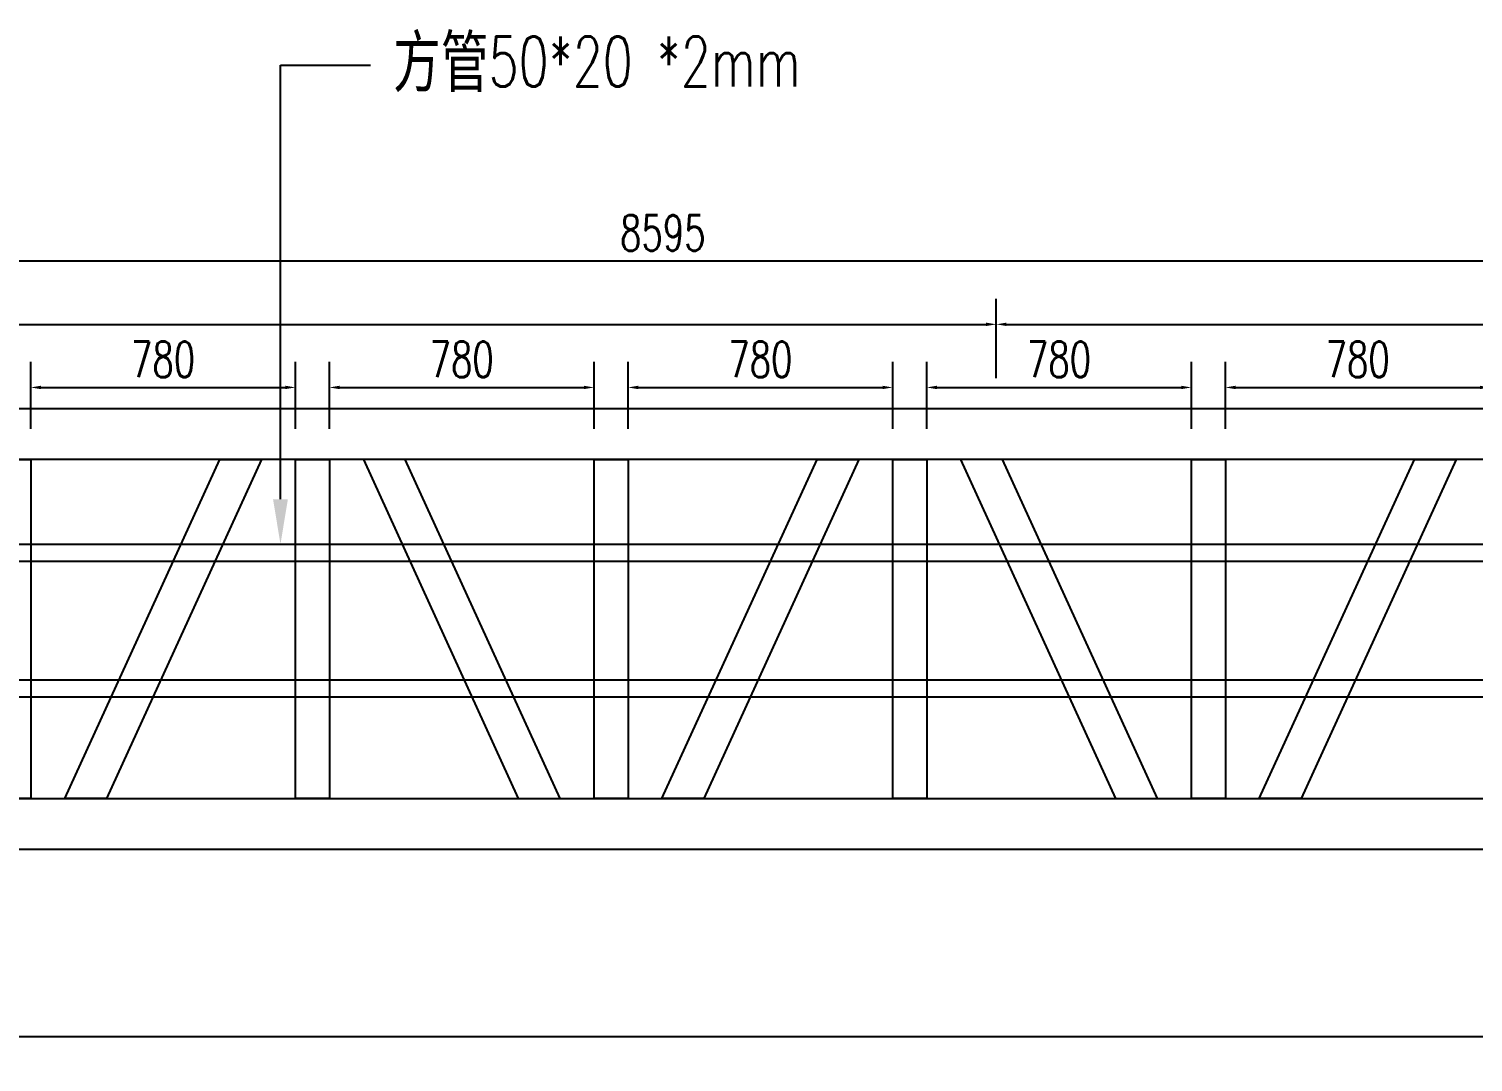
# Model space of a CAD drawing. Header units: millimetres. Extents: x -1612139 to -1300424, y 1145038 to 1536160.
# Drawn here: x -1516619 to -1512363, y 1164257 to 1167303 of the extents above; entities that cross this region are included whole.
import ezdxf
from ezdxf import colors
from ezdxf.entities.mleader import LeaderData, LeaderLine
from ezdxf.math import Vec2, Vec3

# ---------------------------------------------------------------- set-up
doc = ezdxf.new("R2010")
doc.units = ezdxf.units.MM
doc.header["$LTSCALE"] = 1000
doc.layers.get('0').update_dxf_attribs({"linetype": 'CONTINUOUS'})
doc.layers.get('DEFPOINTS').update_dxf_attribs({"linetype": 'CONTINUOUS'})
for name, color, linetype in [('W-STEEL_FRAME钢架', 3, 'CONTINUOUS'), ('W-STEEL_KEEL钢龙骨', 5, 'CONTINUOUS'), ('方管150X150X12', 3, 'CONTINUOUS')]:
    doc.layers.add(name, color=color, linetype=linetype)
doc.layers.add('成片房屋', color=1, linetype='CONTINUOUS', lineweight=0)
doc.styles.get("Standard").update_dxf_attribs({"font": 'simplex.shx', "width": 0.7, "bigfont": 'hztxt.shx'})
doc.styles.add('STANDARD_T3', font='simplex.shx', dxfattribs={"width": 0.7, "bigfont": 'gbcbig.shx'})
doc.dimstyles.new('W&&30', dxfattribs={"dimtxt": 105, "dimasz": 30, "dimexe": 75, "dimexo": 90, "dimgap": 30, "dimtad": 1, "dimdec": 0, "dimzin": 0, "dimdsep": 46, "dimtxsty": 'STANDARD_T3', "dimcen": 0.09, "dimclrd": 1, "dimclre": 1, "dimclrt": 7, "dimazin": 2, "dimtfac": 1, "dimtdec": 0, "dimtix": 1, "dimtmove": 2, "dimatfit": 3, "dimfxl": 100, "dimtolj": 1, "dimtzin": 0, "dimarcsym": 0})

# ---------------------------------------------------------------- blocks, each defined once
blk = doc.blocks.new('*D283')
at = {"layer": 'DEFPOINTS', "color": 0, "transparency": 16777216}
for p in [(-1515833.2, 1166246.4), (-1516613.2, 1166034.1), (-1515833.2, 1166034.1)]:
    blk.add_point(p, dxfattribs=at)
at = {"layer": '成片房屋', "color": 1, "lineweight": -2, "transparency": 16777216}
for p, q in [((-1516613.2, 1166124.1), (-1516613.2, 1166321.4)), ((-1515833.2, 1166124.1), (-1515833.2, 1166321.4)), ((-1516583.2, 1166246.4), (-1515863.2, 1166246.4))]:
    blk.add_line(p, q, dxfattribs=at)
at = {"layer": '成片房屋', "color": 1, "transparency": 16777216}
for points in [[(-1516583.2, 1166251.4), (-1516583.2, 1166241.4), (-1516613.2, 1166246.4)], [(-1515863.2, 1166251.4), (-1515863.2, 1166241.4), (-1515833.2, 1166246.4)]]:
    blk.add_solid(points, dxfattribs=at)
at = {"layer": '成片房屋', "color": 7, "transparency": 16777216, "insert": (-1516223.2, 1166328.9), "char_height": 105, "attachment_point": 5, "style": 'STANDARD_T3'}
blk.add_mtext('\\A1;780', dxfattribs=at)
blk = doc.blocks.new('*D284')
at = {"layer": 'DEFPOINTS', "color": 0, "transparency": 16777216}
for p in [(-1514953.2, 1166246.4), (-1515733.2, 1166034.1), (-1514953.2, 1166034.1)]:
    blk.add_point(p, dxfattribs=at)
at = {"layer": '成片房屋', "color": 1, "lineweight": -2, "transparency": 16777216}
for p, q in [((-1515733.2, 1166124.1), (-1515733.2, 1166321.4)), ((-1514953.2, 1166124.1), (-1514953.2, 1166321.4)), ((-1515703.2, 1166246.4), (-1514983.2, 1166246.4))]:
    blk.add_line(p, q, dxfattribs=at)
at = {"layer": '成片房屋', "color": 1, "transparency": 16777216}
for points in [[(-1515703.2, 1166251.4), (-1515703.2, 1166241.4), (-1515733.2, 1166246.4)], [(-1514983.2, 1166251.4), (-1514983.2, 1166241.4), (-1514953.2, 1166246.4)]]:
    blk.add_solid(points, dxfattribs=at)
at = {"layer": '成片房屋', "color": 7, "transparency": 16777216, "insert": (-1515343.2, 1166328.9), "char_height": 105, "attachment_point": 5, "style": 'STANDARD_T3'}
blk.add_mtext('\\A1;780', dxfattribs=at)
blk = doc.blocks.new('*D285')
at = {"layer": 'DEFPOINTS', "color": 0, "transparency": 16777216}
for p in [(-1514073.2, 1166246.4), (-1514853.2, 1166034.1), (-1514073.2, 1166034.1)]:
    blk.add_point(p, dxfattribs=at)
at = {"layer": '成片房屋', "color": 1, "lineweight": -2, "transparency": 16777216}
for p, q in [((-1514853.2, 1166124.1), (-1514853.2, 1166321.4)), ((-1514073.2, 1166124.1), (-1514073.2, 1166321.4)), ((-1514823.2, 1166246.4), (-1514103.2, 1166246.4))]:
    blk.add_line(p, q, dxfattribs=at)
at = {"layer": '成片房屋', "color": 1, "transparency": 16777216}
for points in [[(-1514823.2, 1166251.4), (-1514823.2, 1166241.4), (-1514853.2, 1166246.4)], [(-1514103.2, 1166251.4), (-1514103.2, 1166241.4), (-1514073.2, 1166246.4)]]:
    blk.add_solid(points, dxfattribs=at)
at = {"layer": '成片房屋', "color": 7, "transparency": 16777216, "insert": (-1514463.2, 1166328.9), "char_height": 105, "attachment_point": 5, "style": 'STANDARD_T3'}
blk.add_mtext('\\A1;780', dxfattribs=at)
blk = doc.blocks.new('*D286')
at = {"layer": 'DEFPOINTS', "color": 0, "transparency": 16777216}
for p in [(-1513193.2, 1166246.4), (-1513973.2, 1166034.1), (-1513193.2, 1166034.1)]:
    blk.add_point(p, dxfattribs=at)
at = {"layer": '成片房屋', "color": 1, "lineweight": -2, "transparency": 16777216}
for p, q in [((-1513973.2, 1166124.1), (-1513973.2, 1166321.4)), ((-1513193.2, 1166124.1), (-1513193.2, 1166321.4)), ((-1513943.2, 1166246.4), (-1513223.2, 1166246.4))]:
    blk.add_line(p, q, dxfattribs=at)
at = {"layer": '成片房屋', "color": 1, "transparency": 16777216}
for points in [[(-1513943.2, 1166251.4), (-1513943.2, 1166241.4), (-1513973.2, 1166246.4)], [(-1513223.2, 1166251.4), (-1513223.2, 1166241.4), (-1513193.2, 1166246.4)]]:
    blk.add_solid(points, dxfattribs=at)
at = {"layer": '成片房屋', "color": 7, "transparency": 16777216, "insert": (-1513583.2, 1166328.9), "char_height": 105, "attachment_point": 5, "style": 'STANDARD_T3'}
blk.add_mtext('\\A1;780', dxfattribs=at)
blk = doc.blocks.new('*D287')
at = {"layer": 'DEFPOINTS', "color": 0, "transparency": 16777216}
for p in [(-1512313.2, 1166246.4), (-1513093.2, 1166034.1), (-1512313.2, 1166034.1)]:
    blk.add_point(p, dxfattribs=at)
at = {"layer": '成片房屋', "color": 1, "lineweight": -2, "transparency": 16777216}
for p, q in [((-1513093.2, 1166124.1), (-1513093.2, 1166321.4)), ((-1512313.2, 1166124.1), (-1512313.2, 1166321.4)), ((-1513063.2, 1166246.4), (-1512343.2, 1166246.4))]:
    blk.add_line(p, q, dxfattribs=at)
at = {"layer": '成片房屋', "color": 1, "transparency": 16777216}
for points in [[(-1513063.2, 1166251.4), (-1513063.2, 1166241.4), (-1513093.2, 1166246.4)], [(-1512343.2, 1166251.4), (-1512343.2, 1166241.4), (-1512313.2, 1166246.4)]]:
    blk.add_solid(points, dxfattribs=at)
at = {"layer": '成片房屋', "color": 7, "transparency": 16777216, "insert": (-1512703.2, 1166328.9), "char_height": 105, "attachment_point": 5, "style": 'STANDARD_T3'}
blk.add_mtext('\\A1;780', dxfattribs=at)
blk = doc.blocks.new('*D291')
at = {"layer": 'DEFPOINTS', "color": 0, "transparency": 16777216}
for p in [(-1510453.2, 1166184.1), (-1524453.2, 1164897.9), (-1524453.2, 1164332.4)]:
    blk.add_point(p, dxfattribs=at)
at = {"layer": '成片房屋', "color": 1, "lineweight": -2, "transparency": 16777216}
for p, q in [((-1510453.2, 1166094.1), (-1510453.2, 1164257.4)), ((-1524453.2, 1164807.9), (-1524453.2, 1164257.4)), ((-1510483.2, 1164332.4), (-1524423.2, 1164332.4))]:
    blk.add_line(p, q, dxfattribs=at)
at = {"layer": '成片房屋', "color": 1, "transparency": 16777216}
for points in [[(-1524423.2, 1164337.4), (-1524423.2, 1164327.4), (-1524453.2, 1164332.4)], [(-1510483.2, 1164337.4), (-1510483.2, 1164327.4), (-1510453.2, 1164332.4)]]:
    blk.add_solid(points, dxfattribs=at)
at = {"layer": '成片房屋', "color": 7, "transparency": 16777216, "insert": (-1517453.2, 1164414.9), "char_height": 105, "attachment_point": 5, "style": 'STANDARD_T3'}
blk.add_mtext('\\A1;14000', dxfattribs=at)
blk = doc.blocks.new('*D292')
at = {"layer": 'DEFPOINTS', "color": 0, "transparency": 16777216}
for p in [(-1513768.2, 1166432.4), (-1523784, 1166184.1), (-1513768.2, 1166184.1)]:
    blk.add_point(p, dxfattribs=at)
at = {"layer": '成片房屋', "color": 1, "lineweight": -2, "transparency": 16777216}
for p, q in [((-1523784, 1166274.1), (-1523784, 1166507.4)), ((-1513768.2, 1166274.1), (-1513768.2, 1166507.4)), ((-1523754, 1166432.4), (-1513798.2, 1166432.4))]:
    blk.add_line(p, q, dxfattribs=at)
at = {"layer": '成片房屋', "color": 1, "transparency": 16777216}
for points in [[(-1523754, 1166437.4), (-1523754, 1166427.4), (-1523784, 1166432.4)], [(-1513798.2, 1166437.4), (-1513798.2, 1166427.4), (-1513768.2, 1166432.4)]]:
    blk.add_solid(points, dxfattribs=at)
at = {"layer": '成片房屋', "color": 7, "transparency": 16777216, "insert": (-1518776.1, 1166514.9), "char_height": 105, "attachment_point": 5, "style": 'STANDARD_T3'}
blk.add_mtext('\\A1;10016', dxfattribs=at)
blk = doc.blocks.new('*D293')
at = {"layer": 'DEFPOINTS', "color": 0, "transparency": 16777216}
for p in [(-1510453.2, 1166432.4), (-1513768.2, 1166184.1), (-1510453.2, 1166184.1)]:
    blk.add_point(p, dxfattribs=at)
at = {"layer": '成片房屋', "color": 1, "lineweight": -2, "transparency": 16777216}
for p, q in [((-1513768.2, 1166274.1), (-1513768.2, 1166507.4)), ((-1510453.2, 1166274.1), (-1510453.2, 1166507.4)), ((-1513738.2, 1166432.4), (-1510483.2, 1166432.4))]:
    blk.add_line(p, q, dxfattribs=at)
at = {"layer": '成片房屋', "color": 1, "transparency": 16777216}
for points in [[(-1513738.2, 1166437.4), (-1513738.2, 1166427.4), (-1513768.2, 1166432.4)], [(-1510483.2, 1166437.4), (-1510483.2, 1166427.4), (-1510453.2, 1166432.4)]]:
    blk.add_solid(points, dxfattribs=at)
at = {"layer": '成片房屋', "color": 7, "transparency": 16777216, "insert": (-1512110.7, 1166514.9), "char_height": 105, "attachment_point": 5, "style": 'STANDARD_T3'}
blk.add_mtext('\\A1;3315', dxfattribs=at)
blk = doc.blocks.new('*D350')
at = {"layer": 'DEFPOINTS', "color": 0, "transparency": 16777216}
for p in [(-1510453.2, 1166619.6), (-1519048.2, 1166184.1), (-1510453.2, 1166184.1)]:
    blk.add_point(p, dxfattribs=at)
at = {"layer": '成片房屋', "color": 1, "lineweight": -2, "transparency": 16777216}
for p, q in [((-1519048.2, 1166274.1), (-1519048.2, 1166694.6)), ((-1510453.2, 1166274.1), (-1510453.2, 1166694.6)), ((-1519018.2, 1166619.6), (-1510483.2, 1166619.6))]:
    blk.add_line(p, q, dxfattribs=at)
at = {"layer": '成片房屋', "color": 1, "transparency": 16777216}
for points in [[(-1519018.2, 1166624.6), (-1519018.2, 1166614.6), (-1519048.2, 1166619.6)], [(-1510483.2, 1166624.6), (-1510483.2, 1166614.6), (-1510453.2, 1166619.6)]]:
    blk.add_solid(points, dxfattribs=at)
at = {"layer": '成片房屋', "color": 7, "transparency": 16777216, "insert": (-1514750.7, 1166702.1), "char_height": 105, "attachment_point": 5, "style": 'STANDARD_T3'}
blk.add_mtext('\\A1;8595', dxfattribs=at)

msp = doc.modelspace()

# ---------------------------------------------------------------- linework, layer by layer
at = {"layer": 'W-STEEL_FRAME钢架', "color": 2}
for points in [[(-1516713.2, 1166034.1), (-1516613.2, 1166034.1), (-1516613.2, 1165034.1), (-1516713.2, 1165034.1)], [(-1516389.6, 1165034.1), (-1516513.2, 1165034.1), (-1516056.3, 1166034.1), (-1515933.2, 1166034.1)], [(-1515833.2, 1166034.1), (-1515733.2, 1166034.1), (-1515733.2, 1165034.1), (-1515833.2, 1165034.1)], [(-1515176.7, 1165034.1), (-1515053.2, 1165034.1), (-1515510, 1166034.1), (-1515633.2, 1166034.1)], [(-1514953.2, 1166034.1), (-1514853.2, 1166034.1), (-1514853.2, 1165034.1), (-1514953.2, 1165034.1)], [(-1514629.6, 1165034.1), (-1514753.2, 1165034.1), (-1514296.3, 1166034.1), (-1514173.2, 1166034.1)], [(-1514073.2, 1166034.1), (-1513973.2, 1166034.1), (-1513973.2, 1165034.1), (-1514073.2, 1165034.1)], [(-1513416.7, 1165034.1), (-1513293.2, 1165034.1), (-1513750, 1166034.1), (-1513873.2, 1166034.1)], [(-1513193.2, 1166034.1), (-1513093.2, 1166034.1), (-1513093.2, 1165034.1), (-1513193.2, 1165034.1)], [(-1512869.6, 1165034.1), (-1512993.2, 1165034.1), (-1512536.3, 1166034.1), (-1512413.2, 1166034.1)]]:
    msp.add_lwpolyline(points, close=True, dxfattribs=at)
at = {"layer": 'W-STEEL_KEEL钢龙骨', "color": 4}
for p, q in [((-1524016.8, 1165784.1), (-1510453.2, 1165784.1)), ((-1524045.9, 1165734.1), (-1510453.2, 1165734.1)), ((-1524249.5, 1165384.1), (-1510453.2, 1165384.1)), ((-1524278.6, 1165334.1), (-1510453.2, 1165334.1))]:
    msp.add_line(p, q, dxfattribs=at)
at = {"layer": '方管150X150X12'}
for points in [[(-1523784, 1166184.1), (-1510453.2, 1166184.1), (-1510453.2, 1166034.1), (-1523871.3, 1166034.1)], [(-1524453.2, 1164884.1), (-1524453.2, 1165034.1), (-1510453.2, 1165034.1), (-1510453.2, 1164884.1)]]:
    msp.add_lwpolyline(points, close=True, dxfattribs=at)

# ---------------------------------------------------------------- dimensions: what is measured, and where the dimension line sits
at = {"layer": '成片房屋', "color": 1}
for base, p1, p2, picture, middle in [((-1510453.2, 1166619.6), (-1519048.2, 1166184.1), (-1510453.2, 1166184.1), '*D350', (-1514750.7, 1166702.1)), ((-1513768.2, 1166432.4), (-1523784, 1166184.1), (-1513768.2, 1166184.1), '*D292', (-1518776.1, 1166514.9)), ((-1510453.2, 1166432.4), (-1513768.2, 1166184.1), (-1510453.2, 1166184.1), '*D293', (-1512110.7, 1166514.9)), ((-1515833.2, 1166246.4), (-1516613.2, 1166034.1), (-1515833.2, 1166034.1), '*D283', (-1516223.2, 1166328.9)), ((-1514953.2, 1166246.4), (-1515733.2, 1166034.1), (-1514953.2, 1166034.1), '*D284', (-1515343.2, 1166328.9)), ((-1514073.2, 1166246.4), (-1514853.2, 1166034.1), (-1514073.2, 1166034.1), '*D285', (-1514463.2, 1166328.9)), ((-1513193.2, 1166246.4), (-1513973.2, 1166034.1), (-1513193.2, 1166034.1), '*D286', (-1513583.2, 1166328.9)), ((-1512313.2, 1166246.4), (-1513093.2, 1166034.1), (-1512313.2, 1166034.1), '*D287', (-1512703.2, 1166328.9)), ((-1524453.2, 1164332.4), (-1510453.2, 1166184.1), (-1524453.2, 1164897.9), '*D291', (-1517453.2, 1164414.9))]:
    dim = msp.add_linear_dim(base=base, p1=p1, p2=p2, dimstyle='W&&30', dxfattribs=at)
    dim.commit()
    dim.dimension.update_dxf_attribs({"geometry": picture, "text_midpoint": middle})

# ---------------------------------------------------------------- leaders
at = {"color": 3}
ml = msp.add_multileader_mtext('Standard', dxfattribs=at)
ml.set_content('{\\fSimSun|b0|i0|c134|p2;方管}50*20 *2mm', color=3)
ml.set_leader_properties()
ml.build(insert=Vec2(0, 0))
ml.multileader.update_dxf_attribs({"dogleg_length": 265.4, "arrow_head_size": 132.7})
ctx = ml.context
ctx.base_point, ctx.char_height, ctx.arrow_head_size, ctx.landing_gap_size, ctx.plane_origin = Vec3(-1515612, 1167196.4), 147.456, 132.7, 66.4, Vec3(-1515749.9, 1173512.2)
notes = []
notes.append((ctx, [(0, (1, 1, 0), (-1515877.4, 1167196.4), (1, 0), 265.4, [(0, [(-1515877.4, 1165784.1)], 0, [])])]))
ctx.mtext.insert, ctx.mtext.width, ctx.mtext.flow_direction = Vec3(-1515545.7, 1167280.8), 1683.762, 5
for ctx, leaders in notes:
    for number, flags, end, landing, length, lines in leaders:
        leader = LeaderData()
        leader.index, (leader.has_last_leader_line, leader.has_dogleg_vector, leader.attachment_direction) = number, flags
        leader.last_leader_point, leader.dogleg_vector, leader.dogleg_length = Vec3(end), Vec3(landing), length
        for number, points, colour, breaks in lines:
            line = LeaderLine()
            line.index, line.vertices, line.color, line.breaks = number, Vec3.list(points), colors.encode_raw_color(colour), breaks
            leader.lines.append(line)
        ctx.leaders.append(leader)

doc.saveas('drawing.dxf')
